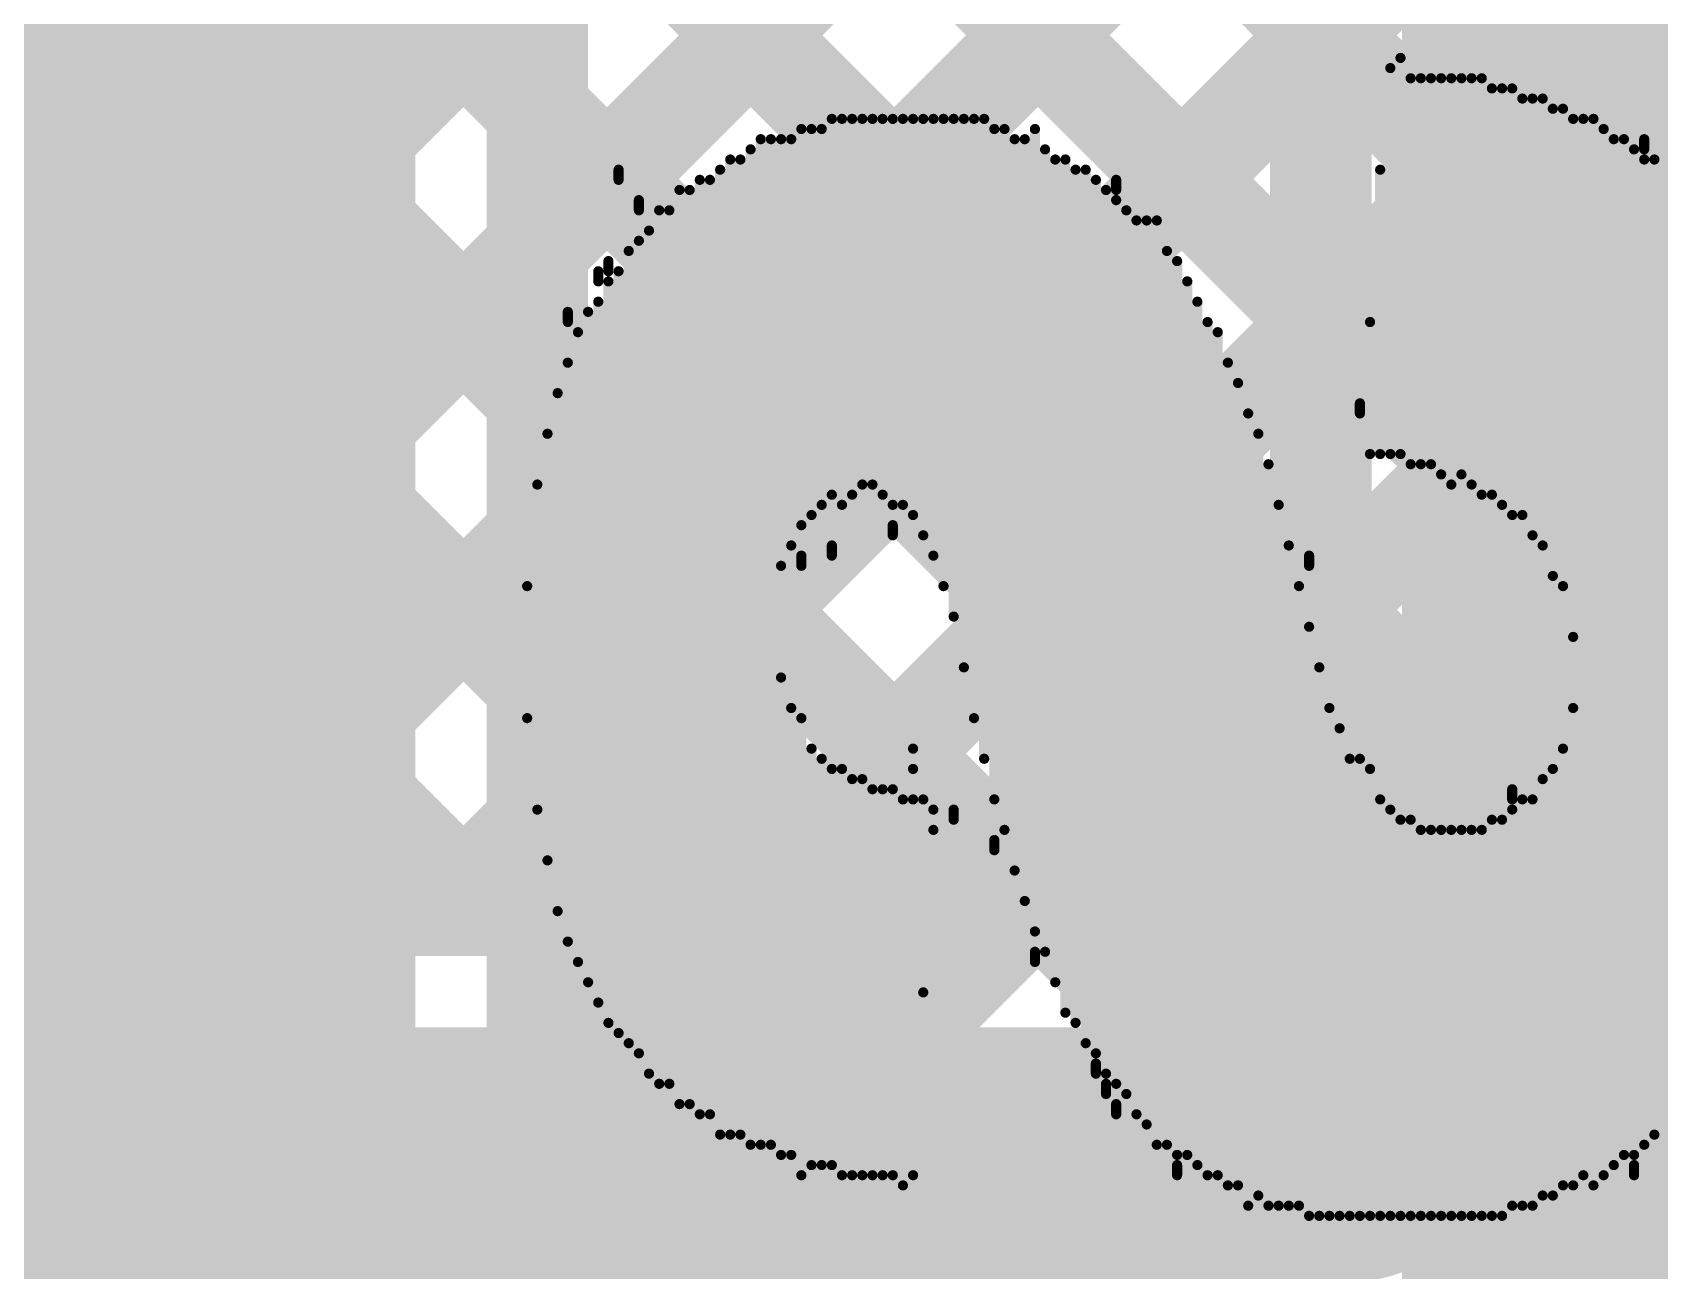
# Model space of a CAD drawing. Header units: millimetres. Extents: x 0.78 to 3.29, y 2.96 to 5.31.
# Drawn here: x 2.7153 to 2.8755, y 3.6826 to 3.8045 of the extents above; entities that cross this region are included whole.
import ezdxf

# ---------------------------------------------------------------- set-up
doc = ezdxf.new("R2010")
doc.units = ezdxf.units.MM
doc.header["$MEASUREMENT"] = 0
for name, color, linetype in [('BottomLayer', 5, 'Continuous'), ('BottomOverlay', 54, 'Continuous'), ('TopLayer', 1, 'Continuous'), ('TopPaste', 8, 'Continuous'), ('TopSolder', 216, 'Continuous')]:
    doc.layers.add(name, color=color, linetype=linetype)

# ---------------------------------------------------------------- blocks, each defined once
blk = doc.blocks.new('R__2512_30')
at = {"layer": 'TopLayer'}
for points in [[(-0.18307, -0.07283), (-0.05315, -0.07283), (-0.18307, 0.07283), (-0.05315, 0.07283)], [(0.05315, -0.07283), (0.18307, -0.07283), (0.05315, 0.07283), (0.18307, 0.07283)]]:
    blk.add_solid(points, dxfattribs=at)
at = {"layer": 'TopPaste'}
for points in [[(-0.18307, -0.07283), (-0.05315, -0.07283), (-0.18307, 0.07283), (-0.05315, 0.07283)], [(0.05315, -0.07283), (0.18307, -0.07283), (0.05315, 0.07283), (0.18307, 0.07283)]]:
    blk.add_solid(points, dxfattribs=at)
at = {"layer": 'TopSolder'}
for points in [[(-0.18707, -0.07683), (-0.04915, -0.07683), (-0.18707, 0.07683), (-0.04915, 0.07683)], [(0.04915, -0.07683), (0.18707, -0.07683), (0.04915, 0.07683), (0.18707, 0.07683)]]:
    blk.add_solid(points, dxfattribs=at)

msp = doc.modelspace()

# ---------------------------------------------------------------- linework, layer by layer
at = {"layer": 'BottomLayer'}
for points, const_width in [([(2.57937, 3.86945), (2.73024, 3.71857)], 0.01), ([(2.60765, 3.86945), (2.75853, 3.71857)], 0.01), ([(2.63593, 3.86945), (2.78681, 3.71857)], 0.01), ([(2.64377, 3.71857), (2.79465, 3.86945)], 0.01), ([(2.66422, 3.86945), (2.81509, 3.71857)], 0.01), ([(2.67206, 3.71857), (2.82293, 3.86945)], 0.01), ([(2.6925, 3.86945), (2.83939, 3.72256)], 0.01), ([(2.70034, 3.71857), (2.85121, 3.86945)], 0.01), ([(2.72079, 3.86945), (2.85353, 3.73671)], 0.01), ([(2.72862, 3.71857), (2.8795, 3.86945)], 0.01), ([(2.74907, 3.86945), (2.86767, 3.75085)], 0.01), ([(2.77736, 3.86945), (2.88181, 3.76499)], 0.01), ([(2.80564, 3.86945), (2.89596, 3.77913)], 0.01), ([(2.75691, 3.71857), (2.90034, 3.86201)], 0.01), ([(2.78519, 3.71857), (2.91449, 3.84787)], 0.01), ([(2.81348, 3.71857), (2.92922, 3.83431)], 0.01), ([(2.8354, 3.71857), (2.91068, 3.79386)], 0.01), ([(2.84555, 3.69407), (2.92803, 3.77656)], 0.025), ([(2.86289, 3.67677), (2.93818, 3.75206)], 0.01), ([(2.568, 3.71857), (2.8354, 3.71857)], 0.01), ([(2.454, 3.69407), (2.84555, 3.69407)], 0.025), ([(2.87404, 3.68792), (2.91815, 3.6438)], 0.01)]:
    msp.add_lwpolyline(points, dxfattribs=dict(at, const_width=const_width))
for points, const_width in [([(2.86517, 3.75085, 1), (2.87017, 3.75085, 1)], 0.005), ([(2.85103, 3.73671, 1), (2.85603, 3.73671, 1)], 0.005), ([(2.83689, 3.72256, 1), (2.84189, 3.72256, 1)], 0.005), ([(2.72612, 3.71857, 1), (2.73112, 3.71857, 1)], 0.005), ([(2.72774, 3.71857, 1), (2.73274, 3.71857, 1)], 0.005), ([(2.75441, 3.71857, 1), (2.75941, 3.71857, 1)], 0.005), ([(2.75603, 3.71857, 1), (2.76103, 3.71857, 1)], 0.005), ([(2.78269, 3.71857, 1), (2.78769, 3.71857, 1)], 0.005), ([(2.78431, 3.71857, 1), (2.78931, 3.71857, 1)], 0.005), ([(2.81098, 3.71857, 1), (2.81598, 3.71857, 1)], 0.005), ([(2.81259, 3.71857, 1), (2.81759, 3.71857, 1)], 0.005), ([(2.8329, 3.71857, 1), (2.8379, 3.71857, 1)], 0.005), ([(2.8329, 3.71857, 1), (2.8379, 3.71857, 1)], 0.005), ([(2.8393, 3.69407, 1), (2.8518, 3.69407, 1)], 0.0125), ([(2.8393, 3.69407, 1), (2.8518, 3.69407, 1)], 0.0125), ([(2.87154, 3.68792, 1), (2.87654, 3.68792, 1)], 0.005)]:
    msp.add_lwpolyline(points, format="xyb", close=True, dxfattribs=dict(at, const_width=const_width))
at = {"layer": 'BottomOverlay', "const_width": 0.001}
for points in [[(2.85, 3.763), (2.85, 3.802)], [(2.849, 3.763), (2.849, 3.801)], [(2.851, 3.762), (2.851, 3.8)], [(2.852, 3.762), (2.852, 3.8)], [(2.853, 3.762), (2.853, 3.8)], [(2.854, 3.761), (2.854, 3.8)], [(2.855, 3.76), (2.855, 3.8)], [(2.856, 3.761), (2.856, 3.8)], [(2.857, 3.76), (2.857, 3.8)], [(2.858, 3.759), (2.858, 3.8)], [(2.859, 3.759), (2.859, 3.799)], [(2.86, 3.758), (2.86, 3.799)], [(2.861, 3.757), (2.861, 3.799)], [(2.862, 3.757), (2.862, 3.798)], [(2.863, 3.755), (2.863, 3.798)], [(2.864, 3.754), (2.864, 3.798)], [(2.865, 3.751), (2.865, 3.797)], [(2.866, 3.75), (2.866, 3.797)], [(2.791, 3.756), (2.791, 3.795)], [(2.792, 3.757), (2.792, 3.795)], [(2.793, 3.758), (2.793, 3.795)], [(2.794, 3.759), (2.794, 3.796)], [(2.795, 3.758), (2.795, 3.796)], [(2.796, 3.759), (2.796, 3.796)], [(2.797, 3.76), (2.797, 3.796)], [(2.798, 3.76), (2.798, 3.796)], [(2.799, 3.759), (2.799, 3.796)], [(2.8, 3.758), (2.8, 3.796)], [(2.801, 3.758), (2.801, 3.796)], [(2.802, 3.757), (2.802, 3.796)], [(2.803, 3.755), (2.803, 3.796)], [(2.804, 3.753), (2.804, 3.796)], [(2.805, 3.75), (2.805, 3.796)], [(2.806, 3.747), (2.806, 3.796)], [(2.807, 3.742), (2.807, 3.796)], [(2.808, 3.737), (2.808, 3.796)], [(2.809, 3.733), (2.809, 3.796)], [(2.81, 3.729), (2.81, 3.795)], [(2.811, 3.726), (2.811, 3.795)], [(2.814, 3.716), (2.814, 3.795)], [(2.867, 3.745), (2.867, 3.796)], [(2.868, 3.692), (2.868, 3.796)], [(2.869, 3.691), (2.869, 3.796)], [(2.87, 3.692), (2.87, 3.795)], [(2.787, 3.695), (2.787, 3.794)], [(2.788, 3.695), (2.788, 3.794)], [(2.789, 3.752), (2.789, 3.794)], [(2.79, 3.754), (2.79, 3.794)], [(2.812, 3.722), (2.812, 3.794)], [(2.813, 3.719), (2.813, 3.794)], [(2.871, 3.693), (2.871, 3.794)], [(2.872, 3.694), (2.872, 3.794)], [(2.874, 3.793), (2.874, 3.794)], [(2.784, 3.696), (2.784, 3.792)], [(2.785, 3.696), (2.785, 3.792)], [(2.786, 3.695), (2.786, 3.793)], [(2.815, 3.714), (2.815, 3.793)], [(2.816, 3.711), (2.816, 3.792)], [(2.817, 3.708), (2.817, 3.792)], [(2.873, 3.694), (2.873, 3.793)], [(2.874, 3.695), (2.874, 3.792)], [(2.875, 3.696), (2.875, 3.792)], [(2.773, 3.79), (2.773, 3.791)], [(2.783, 3.696), (2.783, 3.791)], [(2.818, 3.707), (2.818, 3.791)], [(2.819, 3.705), (2.819, 3.791)], [(2.848, 3.763), (2.848, 3.791)], [(2.876, 3.697), (2.876, 3.791)], [(2.779, 3.699), (2.779, 3.789)], [(2.78, 3.699), (2.78, 3.789)], [(2.781, 3.698), (2.781, 3.79)], [(2.782, 3.698), (2.782, 3.79)], [(2.82, 3.704), (2.82, 3.79)], [(2.821, 3.702), (2.821, 3.789)], [(2.822, 3.789), (2.822, 3.79)], [(2.775, 3.787), (2.775, 3.788)], [(2.777, 3.701), (2.777, 3.787)], [(2.778, 3.701), (2.778, 3.787)], [(2.822, 3.701), (2.822, 3.788)], [(2.823, 3.7), (2.823, 3.787)], [(2.824, 3.698), (2.824, 3.786)], [(2.825, 3.697), (2.825, 3.786)], [(2.826, 3.695), (2.826, 3.786)], [(2.775, 3.704), (2.775, 3.784)], [(2.776, 3.702), (2.776, 3.785)], [(2.774, 3.705), (2.774, 3.783)], [(2.827, 3.695), (2.827, 3.783)], [(2.771, 3.78), (2.771, 3.781)], [(2.772, 3.781), (2.772, 3.782)], [(2.773, 3.706), (2.773, 3.781)], [(2.828, 3.694), (2.828, 3.782)], [(2.772, 3.707), (2.772, 3.78)], [(2.829, 3.694), (2.829, 3.78)], [(2.771, 3.709), (2.771, 3.778)], [(2.83, 3.693), (2.83, 3.778)], [(2.768, 3.776), (2.768, 3.777)], [(2.77, 3.711), (2.77, 3.777)], [(2.831, 3.692), (2.831, 3.776)], [(2.847, 3.763), (2.847, 3.776)], [(2.769, 3.713), (2.769, 3.775)], [(2.832, 3.692), (2.832, 3.775)], [(2.768, 3.715), (2.768, 3.772)], [(2.833, 3.691), (2.833, 3.772)], [(2.834, 3.691), (2.834, 3.77)], [(2.767, 3.718), (2.767, 3.769)], [(2.846, 3.767), (2.846, 3.768)], [(2.835, 3.689), (2.835, 3.767)], [(2.766, 3.723), (2.766, 3.765)], [(2.836, 3.69), (2.836, 3.765)], [(2.837, 3.689), (2.837, 3.762)], [(2.765, 3.728), (2.765, 3.76)], [(2.838, 3.689), (2.838, 3.758)], [(2.8, 3.755), (2.8, 3.756)], [(2.794, 3.753), (2.794, 3.754)], [(2.839, 3.689), (2.839, 3.754)], [(2.791, 3.752), (2.791, 3.753)], [(2.841, 3.752), (2.841, 3.753)], [(2.764, 3.737), (2.764, 3.75)], [(2.84, 3.689), (2.84, 3.75)], [(2.841, 3.688), (2.841, 3.746)], [(2.842, 3.688), (2.842, 3.742)], [(2.789, 3.694), (2.789, 3.741)], [(2.79, 3.694), (2.79, 3.738)], [(2.843, 3.688), (2.843, 3.738)], [(2.867, 3.691), (2.867, 3.738)], [(2.791, 3.692), (2.791, 3.737)], [(2.844, 3.688), (2.844, 3.736)], [(2.792, 3.693), (2.792, 3.734)], [(2.802, 3.732), (2.802, 3.734)], [(2.866, 3.691), (2.866, 3.734)], [(2.793, 3.693), (2.793, 3.733)], [(2.845, 3.688), (2.845, 3.733)], [(2.846, 3.688), (2.846, 3.733)], [(2.794, 3.693), (2.794, 3.732)], [(2.795, 3.692), (2.795, 3.732)], [(2.796, 3.692), (2.796, 3.731)], [(2.797, 3.692), (2.797, 3.731)], [(2.847, 3.688), (2.847, 3.732)], [(2.864, 3.69), (2.864, 3.731)], [(2.865, 3.69), (2.865, 3.732)], [(2.798, 3.692), (2.798, 3.73)], [(2.799, 3.692), (2.799, 3.73)], [(2.8, 3.692), (2.8, 3.73)], [(2.861, 3.729), (2.861, 3.73)], [(2.801, 3.691), (2.801, 3.729)], [(2.802, 3.692), (2.802, 3.729)], [(2.803, 3.71), (2.803, 3.729)], [(2.804, 3.726), (2.804, 3.728)], [(2.806, 3.727), (2.806, 3.728)], [(2.848, 3.688), (2.848, 3.729)], [(2.849, 3.688), (2.849, 3.728)], [(2.861, 3.689), (2.861, 3.728)], [(2.862, 3.689), (2.862, 3.729)], [(2.863, 3.689), (2.863, 3.729)], [(2.85, 3.688), (2.85, 3.727)], [(2.851, 3.688), (2.851, 3.727)], [(2.852, 3.688), (2.852, 3.726)], [(2.853, 3.688), (2.853, 3.726)], [(2.854, 3.688), (2.854, 3.726)], [(2.855, 3.688), (2.855, 3.726)], [(2.856, 3.688), (2.856, 3.726)], [(2.857, 3.688), (2.857, 3.726)], [(2.858, 3.688), (2.858, 3.726)], [(2.859, 3.688), (2.859, 3.727)], [(2.86, 3.688), (2.86, 3.727)], [(2.81, 3.724), (2.81, 3.725)], [(2.814, 3.713), (2.814, 3.714)], [(2.82, 3.702), (2.82, 3.703)], [(2.821, 3.7), (2.821, 3.701)], [(2.822, 3.698), (2.822, 3.699)], [(2.828, 3.692), (2.828, 3.693)], [(2.873, 3.692), (2.873, 3.693)]]:
    msp.add_lwpolyline(points, dxfattribs=at)
at = {"layer": 'BottomOverlay', "const_width": 0.0005}
for points in [[(2.84975, 3.802, 1), (2.85025, 3.802, 1)], [(2.84875, 3.801, 1), (2.84925, 3.801, 1)], [(2.85075, 3.8, 1), (2.85125, 3.8, 1)], [(2.85175, 3.8, 1), (2.85225, 3.8, 1)], [(2.85275, 3.8, 1), (2.85325, 3.8, 1)], [(2.85375, 3.8, 1), (2.85425, 3.8, 1)], [(2.85475, 3.8, 1), (2.85525, 3.8, 1)], [(2.85575, 3.8, 1), (2.85625, 3.8, 1)], [(2.85675, 3.8, 1), (2.85725, 3.8, 1)], [(2.85775, 3.8, 1), (2.85825, 3.8, 1)], [(2.85875, 3.799, 1), (2.85925, 3.799, 1)], [(2.85975, 3.799, 1), (2.86025, 3.799, 1)], [(2.86075, 3.799, 1), (2.86125, 3.799, 1)], [(2.86175, 3.798, 1), (2.86225, 3.798, 1)], [(2.86275, 3.798, 1), (2.86325, 3.798, 1)], [(2.86375, 3.798, 1), (2.86425, 3.798, 1)], [(2.86475, 3.797, 1), (2.86525, 3.797, 1)], [(2.86575, 3.797, 1), (2.86625, 3.797, 1)], [(2.79075, 3.795, 1), (2.79125, 3.795, 1)], [(2.79175, 3.795, 1), (2.79225, 3.795, 1)], [(2.79275, 3.795, 1), (2.79325, 3.795, 1)], [(2.79375, 3.796, 1), (2.79425, 3.796, 1)], [(2.79475, 3.796, 1), (2.79525, 3.796, 1)], [(2.79575, 3.796, 1), (2.79625, 3.796, 1)], [(2.79675, 3.796, 1), (2.79725, 3.796, 1)], [(2.79775, 3.796, 1), (2.79825, 3.796, 1)], [(2.79875, 3.796, 1), (2.79925, 3.796, 1)], [(2.79975, 3.796, 1), (2.80025, 3.796, 1)], [(2.80075, 3.796, 1), (2.80125, 3.796, 1)], [(2.80175, 3.796, 1), (2.80225, 3.796, 1)], [(2.80275, 3.796, 1), (2.80325, 3.796, 1)], [(2.80375, 3.796, 1), (2.80425, 3.796, 1)], [(2.80475, 3.796, 1), (2.80525, 3.796, 1)], [(2.80575, 3.796, 1), (2.80625, 3.796, 1)], [(2.80675, 3.796, 1), (2.80725, 3.796, 1)], [(2.80775, 3.796, 1), (2.80825, 3.796, 1)], [(2.80875, 3.796, 1), (2.80925, 3.796, 1)], [(2.80975, 3.795, 1), (2.81025, 3.795, 1)], [(2.81075, 3.795, 1), (2.81125, 3.795, 1)], [(2.81375, 3.795, 1), (2.81425, 3.795, 1)], [(2.86675, 3.796, 1), (2.86725, 3.796, 1)], [(2.86775, 3.796, 1), (2.86825, 3.796, 1)], [(2.86875, 3.796, 1), (2.86925, 3.796, 1)], [(2.86975, 3.795, 1), (2.87025, 3.795, 1)], [(2.78675, 3.794, 1), (2.78725, 3.794, 1)], [(2.78775, 3.794, 1), (2.78825, 3.794, 1)], [(2.78875, 3.794, 1), (2.78925, 3.794, 1)], [(2.78975, 3.794, 1), (2.79025, 3.794, 1)], [(2.81175, 3.794, 1), (2.81225, 3.794, 1)], [(2.81275, 3.794, 1), (2.81325, 3.794, 1)], [(2.87075, 3.794, 1), (2.87125, 3.794, 1)], [(2.87175, 3.794, 1), (2.87225, 3.794, 1)], [(2.87375, 3.794, 1), (2.87425, 3.794, 1)], [(2.78375, 3.792, 1), (2.78425, 3.792, 1)], [(2.78475, 3.792, 1), (2.78525, 3.792, 1)], [(2.78575, 3.793, 1), (2.78625, 3.793, 1)], [(2.81475, 3.793, 1), (2.81525, 3.793, 1)], [(2.81575, 3.792, 1), (2.81625, 3.792, 1)], [(2.81675, 3.792, 1), (2.81725, 3.792, 1)], [(2.87275, 3.793, 1), (2.87325, 3.793, 1)], [(2.87375, 3.793, 1), (2.87425, 3.793, 1)], [(2.87375, 3.792, 1), (2.87425, 3.792, 1)], [(2.87475, 3.792, 1), (2.87525, 3.792, 1)], [(2.77275, 3.791, 1), (2.77325, 3.791, 1)], [(2.78275, 3.791, 1), (2.78325, 3.791, 1)], [(2.81775, 3.791, 1), (2.81825, 3.791, 1)], [(2.81875, 3.791, 1), (2.81925, 3.791, 1)], [(2.84775, 3.791, 1), (2.84825, 3.791, 1)], [(2.77275, 3.79, 1), (2.77325, 3.79, 1)], [(2.77875, 3.789, 1), (2.77925, 3.789, 1)], [(2.77975, 3.789, 1), (2.78025, 3.789, 1)], [(2.78075, 3.79, 1), (2.78125, 3.79, 1)], [(2.78175, 3.79, 1), (2.78225, 3.79, 1)], [(2.81975, 3.79, 1), (2.82025, 3.79, 1)], [(2.82075, 3.789, 1), (2.82125, 3.789, 1)], [(2.82175, 3.79, 1), (2.82225, 3.79, 1)], [(2.82175, 3.789, 1), (2.82225, 3.789, 1)], [(2.77475, 3.788, 1), (2.77525, 3.788, 1)], [(2.77475, 3.787, 1), (2.77525, 3.787, 1)], [(2.77675, 3.787, 1), (2.77725, 3.787, 1)], [(2.77775, 3.787, 1), (2.77825, 3.787, 1)], [(2.82175, 3.788, 1), (2.82225, 3.788, 1)], [(2.82275, 3.787, 1), (2.82325, 3.787, 1)], [(2.82375, 3.786, 1), (2.82425, 3.786, 1)], [(2.82475, 3.786, 1), (2.82525, 3.786, 1)], [(2.82575, 3.786, 1), (2.82625, 3.786, 1)], [(2.77475, 3.784, 1), (2.77525, 3.784, 1)], [(2.77575, 3.785, 1), (2.77625, 3.785, 1)], [(2.77375, 3.783, 1), (2.77425, 3.783, 1)], [(2.82675, 3.783, 1), (2.82725, 3.783, 1)], [(2.77075, 3.781, 1), (2.77125, 3.781, 1)], [(2.77175, 3.782, 1), (2.77225, 3.782, 1)], [(2.77175, 3.781, 1), (2.77225, 3.781, 1)], [(2.77275, 3.781, 1), (2.77325, 3.781, 1)], [(2.82775, 3.782, 1), (2.82825, 3.782, 1)], [(2.77075, 3.78, 1), (2.77125, 3.78, 1)], [(2.77175, 3.78, 1), (2.77225, 3.78, 1)], [(2.82875, 3.78, 1), (2.82925, 3.78, 1)], [(2.77075, 3.778, 1), (2.77125, 3.778, 1)], [(2.82975, 3.778, 1), (2.83025, 3.778, 1)], [(2.76775, 3.777, 1), (2.76825, 3.777, 1)], [(2.76775, 3.776, 1), (2.76825, 3.776, 1)], [(2.76975, 3.777, 1), (2.77025, 3.777, 1)], [(2.83075, 3.776, 1), (2.83125, 3.776, 1)], [(2.84675, 3.776, 1), (2.84725, 3.776, 1)], [(2.76875, 3.775, 1), (2.76925, 3.775, 1)], [(2.83175, 3.775, 1), (2.83225, 3.775, 1)], [(2.76775, 3.772, 1), (2.76825, 3.772, 1)], [(2.83275, 3.772, 1), (2.83325, 3.772, 1)], [(2.83375, 3.77, 1), (2.83425, 3.77, 1)], [(2.76675, 3.769, 1), (2.76725, 3.769, 1)], [(2.84575, 3.768, 1), (2.84625, 3.768, 1)], [(2.83475, 3.767, 1), (2.83525, 3.767, 1)], [(2.84575, 3.767, 1), (2.84625, 3.767, 1)], [(2.76575, 3.765, 1), (2.76625, 3.765, 1)], [(2.83575, 3.765, 1), (2.83625, 3.765, 1)], [(2.84675, 3.763, 1), (2.84725, 3.763, 1)], [(2.84775, 3.763, 1), (2.84825, 3.763, 1)], [(2.84875, 3.763, 1), (2.84925, 3.763, 1)], [(2.84975, 3.763, 1), (2.85025, 3.763, 1)], [(2.83675, 3.762, 1), (2.83725, 3.762, 1)], [(2.85075, 3.762, 1), (2.85125, 3.762, 1)], [(2.85175, 3.762, 1), (2.85225, 3.762, 1)], [(2.85275, 3.762, 1), (2.85325, 3.762, 1)], [(2.76475, 3.76, 1), (2.76525, 3.76, 1)], [(2.79675, 3.76, 1), (2.79725, 3.76, 1)], [(2.79775, 3.76, 1), (2.79825, 3.76, 1)], [(2.85375, 3.761, 1), (2.85425, 3.761, 1)], [(2.85475, 3.76, 1), (2.85525, 3.76, 1)], [(2.85575, 3.761, 1), (2.85625, 3.761, 1)], [(2.85675, 3.76, 1), (2.85725, 3.76, 1)], [(2.79375, 3.759, 1), (2.79425, 3.759, 1)], [(2.79575, 3.759, 1), (2.79625, 3.759, 1)], [(2.79875, 3.759, 1), (2.79925, 3.759, 1)], [(2.85775, 3.759, 1), (2.85825, 3.759, 1)], [(2.85875, 3.759, 1), (2.85925, 3.759, 1)], [(2.79175, 3.757, 1), (2.79225, 3.757, 1)], [(2.79275, 3.758, 1), (2.79325, 3.758, 1)], [(2.79475, 3.758, 1), (2.79525, 3.758, 1)], [(2.79975, 3.758, 1), (2.80025, 3.758, 1)], [(2.80075, 3.758, 1), (2.80125, 3.758, 1)], [(2.80175, 3.757, 1), (2.80225, 3.757, 1)], [(2.83775, 3.758, 1), (2.83825, 3.758, 1)], [(2.85975, 3.758, 1), (2.86025, 3.758, 1)], [(2.86075, 3.757, 1), (2.86125, 3.757, 1)], [(2.86175, 3.757, 1), (2.86225, 3.757, 1)], [(2.79075, 3.756, 1), (2.79125, 3.756, 1)], [(2.79975, 3.756, 1), (2.80025, 3.756, 1)], [(2.79975, 3.755, 1), (2.80025, 3.755, 1)], [(2.80275, 3.755, 1), (2.80325, 3.755, 1)], [(2.86275, 3.755, 1), (2.86325, 3.755, 1)], [(2.78975, 3.754, 1), (2.79025, 3.754, 1)], [(2.79375, 3.754, 1), (2.79425, 3.754, 1)], [(2.83875, 3.754, 1), (2.83925, 3.754, 1)], [(2.86375, 3.754, 1), (2.86425, 3.754, 1)], [(2.78875, 3.752, 1), (2.78925, 3.752, 1)], [(2.79075, 3.753, 1), (2.79125, 3.753, 1)], [(2.79075, 3.752, 1), (2.79125, 3.752, 1)], [(2.79375, 3.753, 1), (2.79425, 3.753, 1)], [(2.80375, 3.753, 1), (2.80425, 3.753, 1)], [(2.84075, 3.753, 1), (2.84125, 3.753, 1)], [(2.84075, 3.752, 1), (2.84125, 3.752, 1)], [(2.86475, 3.751, 1), (2.86525, 3.751, 1)], [(2.76375, 3.75, 1), (2.76425, 3.75, 1)], [(2.80475, 3.75, 1), (2.80525, 3.75, 1)], [(2.83975, 3.75, 1), (2.84025, 3.75, 1)], [(2.86575, 3.75, 1), (2.86625, 3.75, 1)], [(2.80575, 3.747, 1), (2.80625, 3.747, 1)], [(2.84075, 3.746, 1), (2.84125, 3.746, 1)], [(2.86675, 3.745, 1), (2.86725, 3.745, 1)], [(2.80675, 3.742, 1), (2.80725, 3.742, 1)], [(2.84175, 3.742, 1), (2.84225, 3.742, 1)], [(2.78875, 3.741, 1), (2.78925, 3.741, 1)], [(2.78975, 3.738, 1), (2.79025, 3.738, 1)], [(2.84275, 3.738, 1), (2.84325, 3.738, 1)], [(2.86675, 3.738, 1), (2.86725, 3.738, 1)], [(2.76375, 3.737, 1), (2.76425, 3.737, 1)], [(2.79075, 3.737, 1), (2.79125, 3.737, 1)], [(2.80775, 3.737, 1), (2.80825, 3.737, 1)], [(2.84375, 3.736, 1), (2.84425, 3.736, 1)], [(2.79175, 3.734, 1), (2.79225, 3.734, 1)], [(2.80175, 3.734, 1), (2.80225, 3.734, 1)], [(2.86575, 3.734, 1), (2.86625, 3.734, 1)], [(2.79275, 3.733, 1), (2.79325, 3.733, 1)], [(2.80875, 3.733, 1), (2.80925, 3.733, 1)], [(2.84475, 3.733, 1), (2.84525, 3.733, 1)], [(2.84575, 3.733, 1), (2.84625, 3.733, 1)], [(2.79375, 3.732, 1), (2.79425, 3.732, 1)], [(2.79475, 3.732, 1), (2.79525, 3.732, 1)], [(2.79575, 3.731, 1), (2.79625, 3.731, 1)], [(2.79675, 3.731, 1), (2.79725, 3.731, 1)], [(2.80175, 3.732, 1), (2.80225, 3.732, 1)], [(2.84675, 3.732, 1), (2.84725, 3.732, 1)], [(2.86375, 3.731, 1), (2.86425, 3.731, 1)], [(2.86475, 3.732, 1), (2.86525, 3.732, 1)], [(2.79775, 3.73, 1), (2.79825, 3.73, 1)], [(2.79875, 3.73, 1), (2.79925, 3.73, 1)], [(2.79975, 3.73, 1), (2.80025, 3.73, 1)], [(2.86075, 3.73, 1), (2.86125, 3.73, 1)], [(2.76475, 3.728, 1), (2.76525, 3.728, 1)], [(2.80075, 3.729, 1), (2.80125, 3.729, 1)], [(2.80175, 3.729, 1), (2.80225, 3.729, 1)], [(2.80275, 3.729, 1), (2.80325, 3.729, 1)], [(2.80375, 3.728, 1), (2.80425, 3.728, 1)], [(2.80575, 3.728, 1), (2.80625, 3.728, 1)], [(2.80975, 3.729, 1), (2.81025, 3.729, 1)], [(2.84775, 3.729, 1), (2.84825, 3.729, 1)], [(2.84875, 3.728, 1), (2.84925, 3.728, 1)], [(2.86075, 3.729, 1), (2.86125, 3.729, 1)], [(2.86075, 3.728, 1), (2.86125, 3.728, 1)], [(2.86175, 3.729, 1), (2.86225, 3.729, 1)], [(2.86275, 3.729, 1), (2.86325, 3.729, 1)], [(2.80375, 3.726, 1), (2.80425, 3.726, 1)], [(2.80575, 3.727, 1), (2.80625, 3.727, 1)], [(2.81075, 3.726, 1), (2.81125, 3.726, 1)], [(2.84975, 3.727, 1), (2.85025, 3.727, 1)], [(2.85075, 3.727, 1), (2.85125, 3.727, 1)], [(2.85175, 3.726, 1), (2.85225, 3.726, 1)], [(2.85275, 3.726, 1), (2.85325, 3.726, 1)], [(2.85375, 3.726, 1), (2.85425, 3.726, 1)], [(2.85475, 3.726, 1), (2.85525, 3.726, 1)], [(2.85575, 3.726, 1), (2.85625, 3.726, 1)], [(2.85675, 3.726, 1), (2.85725, 3.726, 1)], [(2.85775, 3.726, 1), (2.85825, 3.726, 1)], [(2.85875, 3.727, 1), (2.85925, 3.727, 1)], [(2.85975, 3.727, 1), (2.86025, 3.727, 1)], [(2.80975, 3.725, 1), (2.81025, 3.725, 1)], [(2.76575, 3.723, 1), (2.76625, 3.723, 1)], [(2.80975, 3.724, 1), (2.81025, 3.724, 1)], [(2.81175, 3.722, 1), (2.81225, 3.722, 1)], [(2.76675, 3.718, 1), (2.76725, 3.718, 1)], [(2.81275, 3.719, 1), (2.81325, 3.719, 1)], [(2.76775, 3.715, 1), (2.76825, 3.715, 1)], [(2.81375, 3.716, 1), (2.81425, 3.716, 1)], [(2.81375, 3.714, 1), (2.81425, 3.714, 1)], [(2.81475, 3.714, 1), (2.81525, 3.714, 1)], [(2.76875, 3.713, 1), (2.76925, 3.713, 1)], [(2.81375, 3.713, 1), (2.81425, 3.713, 1)], [(2.76975, 3.711, 1), (2.77025, 3.711, 1)], [(2.80275, 3.71, 1), (2.80325, 3.71, 1)], [(2.81575, 3.711, 1), (2.81625, 3.711, 1)], [(2.77075, 3.709, 1), (2.77125, 3.709, 1)], [(2.77175, 3.707, 1), (2.77225, 3.707, 1)], [(2.81675, 3.708, 1), (2.81725, 3.708, 1)], [(2.81775, 3.707, 1), (2.81825, 3.707, 1)], [(2.77275, 3.706, 1), (2.77325, 3.706, 1)], [(2.77375, 3.705, 1), (2.77425, 3.705, 1)], [(2.77475, 3.704, 1), (2.77525, 3.704, 1)], [(2.81875, 3.705, 1), (2.81925, 3.705, 1)], [(2.81975, 3.704, 1), (2.82025, 3.704, 1)], [(2.77575, 3.702, 1), (2.77625, 3.702, 1)], [(2.81975, 3.703, 1), (2.82025, 3.703, 1)], [(2.81975, 3.702, 1), (2.82025, 3.702, 1)], [(2.82075, 3.702, 1), (2.82125, 3.702, 1)], [(2.77675, 3.701, 1), (2.77725, 3.701, 1)], [(2.77775, 3.701, 1), (2.77825, 3.701, 1)], [(2.82075, 3.701, 1), (2.82125, 3.701, 1)], [(2.82175, 3.701, 1), (2.82225, 3.701, 1)], [(2.77875, 3.699, 1), (2.77925, 3.699, 1)], [(2.77975, 3.699, 1), (2.78025, 3.699, 1)], [(2.82075, 3.7, 1), (2.82125, 3.7, 1)], [(2.82175, 3.699, 1), (2.82225, 3.699, 1)], [(2.82275, 3.7, 1), (2.82325, 3.7, 1)], [(2.78075, 3.698, 1), (2.78125, 3.698, 1)], [(2.78175, 3.698, 1), (2.78225, 3.698, 1)], [(2.82175, 3.698, 1), (2.82225, 3.698, 1)], [(2.82375, 3.698, 1), (2.82425, 3.698, 1)], [(2.78275, 3.696, 1), (2.78325, 3.696, 1)], [(2.78375, 3.696, 1), (2.78425, 3.696, 1)], [(2.78475, 3.696, 1), (2.78525, 3.696, 1)], [(2.82475, 3.697, 1), (2.82525, 3.697, 1)], [(2.87475, 3.696, 1), (2.87525, 3.696, 1)], [(2.78575, 3.695, 1), (2.78625, 3.695, 1)], [(2.78675, 3.695, 1), (2.78725, 3.695, 1)], [(2.78775, 3.695, 1), (2.78825, 3.695, 1)], [(2.78875, 3.694, 1), (2.78925, 3.694, 1)], [(2.78975, 3.694, 1), (2.79025, 3.694, 1)], [(2.82575, 3.695, 1), (2.82625, 3.695, 1)], [(2.82675, 3.695, 1), (2.82725, 3.695, 1)], [(2.82775, 3.694, 1), (2.82825, 3.694, 1)], [(2.82875, 3.694, 1), (2.82925, 3.694, 1)], [(2.87175, 3.694, 1), (2.87225, 3.694, 1)], [(2.87275, 3.694, 1), (2.87325, 3.694, 1)], [(2.87375, 3.695, 1), (2.87425, 3.695, 1)], [(2.79175, 3.693, 1), (2.79225, 3.693, 1)], [(2.79275, 3.693, 1), (2.79325, 3.693, 1)], [(2.79375, 3.693, 1), (2.79425, 3.693, 1)], [(2.82775, 3.693, 1), (2.82825, 3.693, 1)], [(2.82975, 3.693, 1), (2.83025, 3.693, 1)], [(2.87075, 3.693, 1), (2.87125, 3.693, 1)], [(2.87275, 3.693, 1), (2.87325, 3.693, 1)], [(2.79075, 3.692, 1), (2.79125, 3.692, 1)], [(2.79475, 3.692, 1), (2.79525, 3.692, 1)], [(2.79575, 3.692, 1), (2.79625, 3.692, 1)], [(2.79675, 3.692, 1), (2.79725, 3.692, 1)], [(2.79775, 3.692, 1), (2.79825, 3.692, 1)], [(2.79875, 3.692, 1), (2.79925, 3.692, 1)], [(2.79975, 3.692, 1), (2.80025, 3.692, 1)], [(2.80075, 3.691, 1), (2.80125, 3.691, 1)], [(2.80175, 3.692, 1), (2.80225, 3.692, 1)], [(2.82775, 3.692, 1), (2.82825, 3.692, 1)], [(2.83075, 3.692, 1), (2.83125, 3.692, 1)], [(2.83175, 3.692, 1), (2.83225, 3.692, 1)], [(2.83275, 3.691, 1), (2.83325, 3.691, 1)], [(2.83375, 3.691, 1), (2.83425, 3.691, 1)], [(2.86575, 3.691, 1), (2.86625, 3.691, 1)], [(2.86675, 3.691, 1), (2.86725, 3.691, 1)], [(2.86775, 3.692, 1), (2.86825, 3.692, 1)], [(2.86875, 3.691, 1), (2.86925, 3.691, 1)], [(2.86975, 3.692, 1), (2.87025, 3.692, 1)], [(2.87275, 3.692, 1), (2.87325, 3.692, 1)], [(2.83575, 3.69, 1), (2.83625, 3.69, 1)], [(2.86375, 3.69, 1), (2.86425, 3.69, 1)], [(2.86475, 3.69, 1), (2.86525, 3.69, 1)], [(2.83475, 3.689, 1), (2.83525, 3.689, 1)], [(2.83675, 3.689, 1), (2.83725, 3.689, 1)], [(2.83775, 3.689, 1), (2.83825, 3.689, 1)], [(2.83875, 3.689, 1), (2.83925, 3.689, 1)], [(2.83975, 3.689, 1), (2.84025, 3.689, 1)], [(2.84075, 3.688, 1), (2.84125, 3.688, 1)], [(2.84175, 3.688, 1), (2.84225, 3.688, 1)], [(2.84275, 3.688, 1), (2.84325, 3.688, 1)], [(2.84375, 3.688, 1), (2.84425, 3.688, 1)], [(2.84475, 3.688, 1), (2.84525, 3.688, 1)], [(2.84575, 3.688, 1), (2.84625, 3.688, 1)], [(2.84675, 3.688, 1), (2.84725, 3.688, 1)], [(2.84775, 3.688, 1), (2.84825, 3.688, 1)], [(2.84875, 3.688, 1), (2.84925, 3.688, 1)], [(2.84975, 3.688, 1), (2.85025, 3.688, 1)], [(2.85075, 3.688, 1), (2.85125, 3.688, 1)], [(2.85175, 3.688, 1), (2.85225, 3.688, 1)], [(2.85275, 3.688, 1), (2.85325, 3.688, 1)], [(2.85375, 3.688, 1), (2.85425, 3.688, 1)], [(2.85475, 3.688, 1), (2.85525, 3.688, 1)], [(2.85575, 3.688, 1), (2.85625, 3.688, 1)], [(2.85675, 3.688, 1), (2.85725, 3.688, 1)], [(2.85775, 3.688, 1), (2.85825, 3.688, 1)], [(2.85875, 3.688, 1), (2.85925, 3.688, 1)], [(2.85975, 3.688, 1), (2.86025, 3.688, 1)], [(2.86075, 3.689, 1), (2.86125, 3.689, 1)], [(2.86175, 3.689, 1), (2.86225, 3.689, 1)], [(2.86275, 3.689, 1), (2.86325, 3.689, 1)]]:
    msp.add_lwpolyline(points, format="xyb", close=True, dxfattribs=at)
at = {"layer": 'TopLayer', "const_width": 0.01}
for points in [[(2.765, 3.466), (2.765, 4.798)], [(2.765, 3.8818), (2.84215, 3.80465)], [(2.765, 3.78323), (2.84215, 3.86038)], [(2.765, 3.85352), (2.84215, 3.77637)], [(2.84215, 3.66733), (2.84215, 3.837)], [(2.765, 3.75495), (2.84215, 3.8321)], [(2.765, 3.82524), (2.84215, 3.74809)], [(2.765, 3.72666), (2.84215, 3.80381)], [(2.765, 3.79695), (2.84215, 3.7198)], [(2.765, 3.69838), (2.84215, 3.77553)], [(2.765, 3.76867), (2.84215, 3.69152)], [(2.765, 3.6701), (2.84215, 3.74725)], [(2.765, 3.74038), (2.85855, 3.64683)], [(2.765, 3.64181), (2.84215, 3.71896)], [(2.765, 3.7121), (2.84215, 3.63495)], [(2.765, 3.61353), (2.84215, 3.69068)], [(2.765, 3.68381), (2.84215, 3.60666)]]:
    msp.add_lwpolyline(points, dxfattribs=at)
at = {"layer": 'TopLayer', "const_width": 0.005}
for points in [[(2.83965, 3.80465, 1), (2.84465, 3.80465, 1)], [(2.83965, 3.80381, 1), (2.84465, 3.80381, 1)], [(2.7625, 3.79695, 1), (2.7675, 3.79695, 1)], [(2.7625, 3.78323, 1), (2.7675, 3.78323, 1)], [(2.83965, 3.77637, 1), (2.84465, 3.77637, 1)], [(2.83965, 3.77553, 1), (2.84465, 3.77553, 1)], [(2.7625, 3.76867, 1), (2.7675, 3.76867, 1)], [(2.7625, 3.75495, 1), (2.7675, 3.75495, 1)], [(2.83965, 3.74809, 1), (2.84465, 3.74809, 1)], [(2.83965, 3.74725, 1), (2.84465, 3.74725, 1)], [(2.7625, 3.74038, 1), (2.7675, 3.74038, 1)], [(2.7625, 3.72666, 1), (2.7675, 3.72666, 1)], [(2.83965, 3.7198, 1), (2.84465, 3.7198, 1)], [(2.83965, 3.71896, 1), (2.84465, 3.71896, 1)], [(2.7625, 3.7121, 1), (2.7675, 3.7121, 1)], [(2.7625, 3.69838, 1), (2.7675, 3.69838, 1)], [(2.83965, 3.69152, 1), (2.84465, 3.69152, 1)], [(2.83965, 3.69068, 1), (2.84465, 3.69068, 1)], [(2.7625, 3.68381, 1), (2.7675, 3.68381, 1)]]:
    msp.add_lwpolyline(points, format="xyb", close=True, dxfattribs=at)
at = {"layer": 'TopLayer'}
msp.add_solid([(2.608, 3.478), (2.753, 3.478), (2.608, 4.786), (2.753, 4.786)], dxfattribs=at)

# ---------------------------------------------------------------- block references
at = {"rotation": 360}
msp.add_blockref('R__2512_30', (2.801, 3.75217), dxfattribs=at)

doc.saveas('drawing.dxf')
